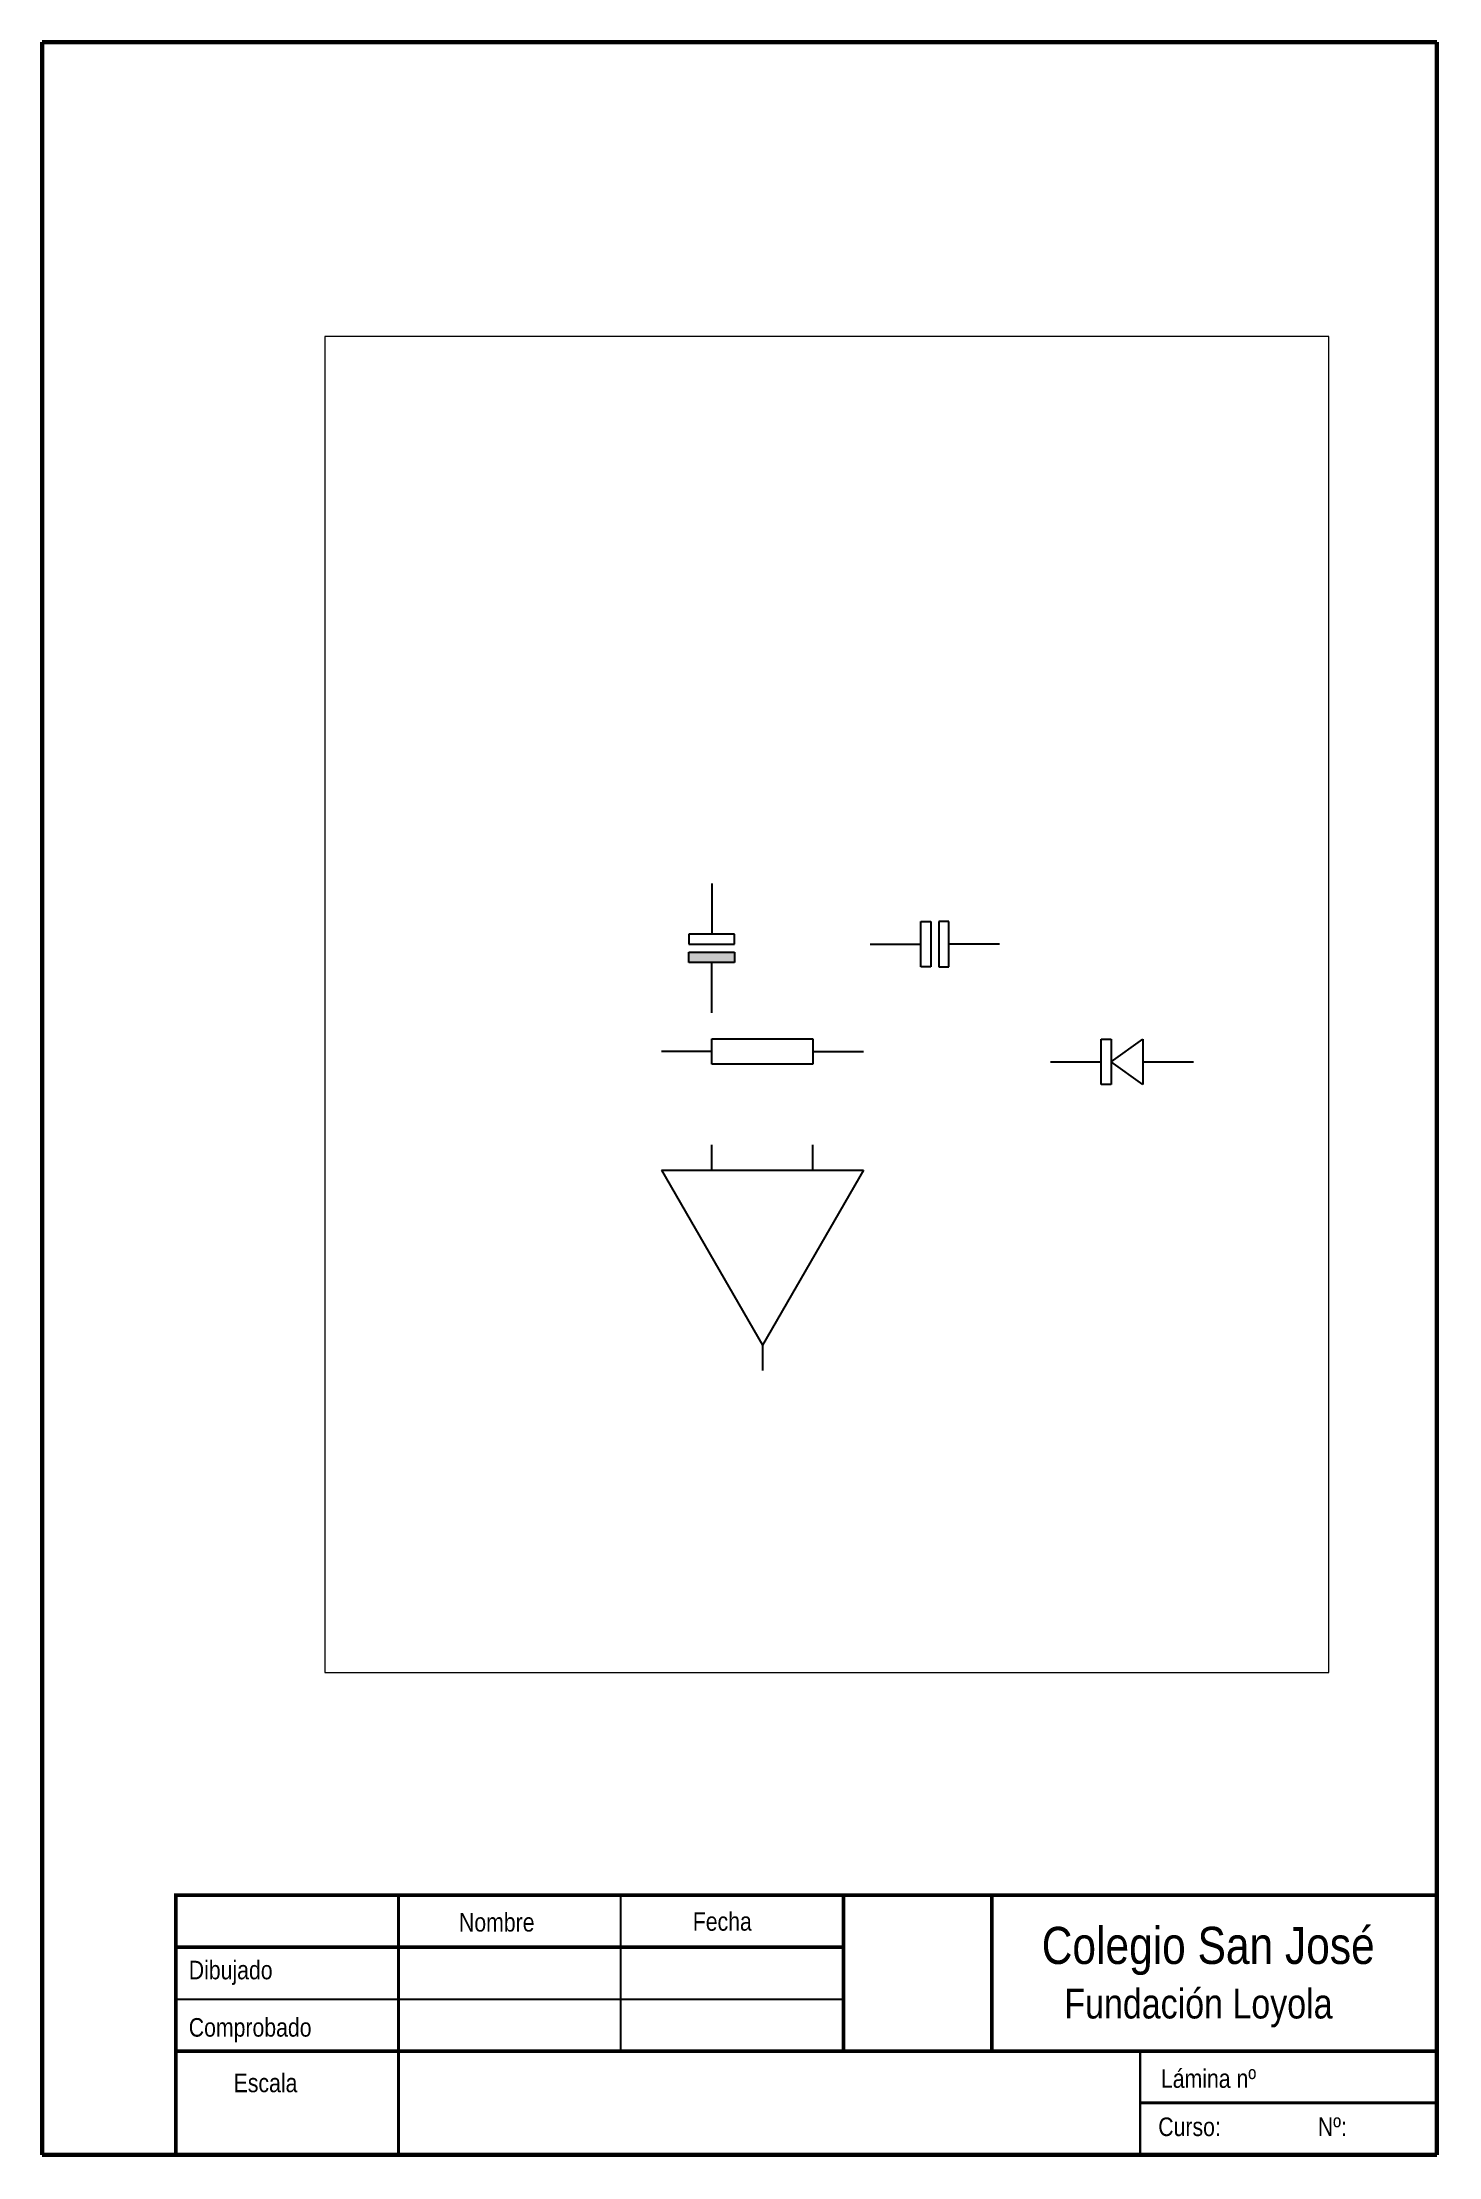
# Paper-space layout 'A4 vertical' of a CAD drawing. Header units: millimetres. Extents: x 10 to 198, y 0 to 285.
# The model-space entities are those that its viewports show. They can reach past a viewport. Long polylines and large blocks are cut down to what shows.
import ezdxf

# ---------------------------------------------------------------- set-up
doc = ezdxf.new("R2010")
doc.units = ezdxf.units.MM
doc.styles.get("Standard").update_dxf_attribs({"font": ''})
doc.styles.get('Standard').set_extended_font_data('Arial Narrow')

msp = doc.modelspace()

# ---------------------------------------------------------------- hatches: boundary and pattern name
at = {"true_color": 0x000000}
h = msp.add_hatch(color=18, dxfattribs=at)
h.dxf.hatch_style = 1
h.paths.add_polyline_path([(180.52, 275.47), (180.52, 271.47), (189.52, 271.47), (198.52, 271.47), (198.52, 275.47)])

# ---------------------------------------------------------------- linework, layer by layer
for p, q in [((189.52, 302.67), (189.52, 282.67)), ((272.28, 278.67), (272.28, 287.67)), ((272.28, 287.67), (276.28, 287.67)), ((276.28, 287.67), (276.28, 269.67)), ((283.48, 287.67), (279.48, 287.67)), ((279.48, 287.67), (279.48, 269.67)), ((283.48, 278.67), (283.48, 287.67)), ((189.52, 282.67), (180.52, 282.67)), ((180.52, 282.67), (180.52, 278.67)), ((180.52, 278.67), (198.52, 278.67)), ((198.52, 282.67), (189.52, 282.67)), ((198.52, 278.67), (198.52, 282.67)), ((252.28, 278.67), (272.28, 278.67)), ((272.28, 269.67), (272.28, 278.67)), ((303.48, 278.67), (283.48, 278.67)), ((283.48, 269.67), (283.48, 278.67)), ((180.52, 271.47), (180.52, 275.47)), ((180.52, 275.47), (198.52, 275.47)), ((189.52, 271.47), (180.52, 271.47)), ((189.52, 251.47), (189.52, 271.47)), ((198.52, 271.47), (189.52, 271.47)), ((198.52, 275.47), (198.52, 271.47)), ((276.28, 269.67), (272.28, 269.67)), ((279.48, 269.67), (283.48, 269.67)), ((189.6, 236.16), (169.6, 236.16)), ((189.6, 231.16), (189.6, 241.16)), ((189.6, 241.16), (229.6, 241.16)), ((229.6, 241.16), (229.6, 231.16)), ((229.6, 236.16), (249.6, 236.16)), ((343.73, 232.12), (343.73, 241.12)), ((343.73, 241.12), (347.73, 241.12)), ((347.73, 241.12), (347.73, 223.12)), ((347.73, 232.12), (360.3, 241.12)), ((360.3, 241.12), (360.3, 223.12)), ((229.6, 231.16), (189.6, 231.16)), ((323.73, 232.12), (343.73, 232.12)), ((343.73, 223.12), (343.73, 232.12)), ((360.3, 223.12), (347.73, 232.12)), ((360.3, 232.12), (380.3, 232.12)), ((347.73, 223.12), (343.73, 223.12)), ((189.6, 189.19), (189.6, 199.19)), ((229.6, 189.19), (229.6, 199.19)), ((169.6, 189.19), (209.6, 119.91)), ((169.6, 189.19), (249.6, 189.19)), ((249.6, 189.19), (209.6, 119.91)), ((209.6, 119.91), (209.6, 109.91))]:
    msp.add_line(p, q)

psp = doc.layouts.new('A4 vertical')

# ---------------------------------------------------------------- linework, layer by layer
at = {"lineweight": 60}
for p, q in [((10, 285), (10, 0.2)), ((10, 285), (198.02, 285)), ((198.02, 0.2), (198.02, 285)), ((10, 0.2), (198.02, 0.2))]:
    psp.add_line(p, q, dxfattribs=at)
for p, q in [((28.02, 35.2), (198.02, 35.2)), ((28.02, 0.2), (28.02, 35.2)), ((88.02, 14.2), (88.02, 35.2)), ((118.02, 14.2), (118.02, 35.2)), ((138.02, 14.2), (138.02, 35.2)), ((28.02, 28.2), (118.02, 28.2)), ((28.02, 21.2), (118.02, 21.2)), ((28.02, 14.2), (198.02, 14.2)), ((158.02, 0.2), (158.02, 14.2))]:
    psp.add_line(p, q)
at = {"lineweight": 40}
for p, q in [((58.02, 0.2), (58.02, 35.2)), ((198.02, 7.2), (158.02, 7.2))]:
    psp.add_line(p, q, dxfattribs=at)
for points, const_width in [([(28.02, 0.2), (28.02, 35.2), (198.02, 35.2)], 0.5), ([(118.02, 14.2), (118.02, 35.2)], 0.5), ([(138.02, 14.2), (138.02, 35.2)], 0.5), ([(28.02, 28.2), (118.02, 28.2)], 0.5), ([(158.02, 0.2), (158.02, 14.2)], 0.35)]:
    psp.add_lwpolyline(points, dxfattribs=dict(const_width=const_width))
at = {"lineweight": 40, "const_width": 0.5}
psp.add_lwpolyline([(28.02, 14.2), (198.02, 14.2)], dxfattribs=at)

# ---------------------------------------------------------------- texts
for s, height, p in [('Nombre', 2.5, (66.18, 30.31)), ('Fecha', 2.5, (97.7, 30.42)), ('Colegio San José', 5, (144.75, 25.94)), ('Dibujado', 2.5, (29.75, 23.87)), ('Fundación Loyola', 4, (147.79, 18.59)), ('Comprobado', 2.5, (29.75, 16.14)), ('Lámina nº', 2.5, (160.82, 9.24)), ('Escala', 2.5, (35.8, 8.65)), ('Curso:', 2.5, (160.46, 2.74)), ('Nº:', 2.5, (181.98, 2.74))]:
    psp.add_text(s, height=height).set_placement(p)

# ---------------------------------------------------------------- viewports
at = {"layer": '0', "view_target_point": (417.79, 265.96)}
psp.add_viewport(center=(115.76, 155.29), size=(135.37, 180.115), view_center_point=(-182.72, -11.15), view_height=529.033, dxfattribs=at)

doc.saveas('drawing.dxf')
